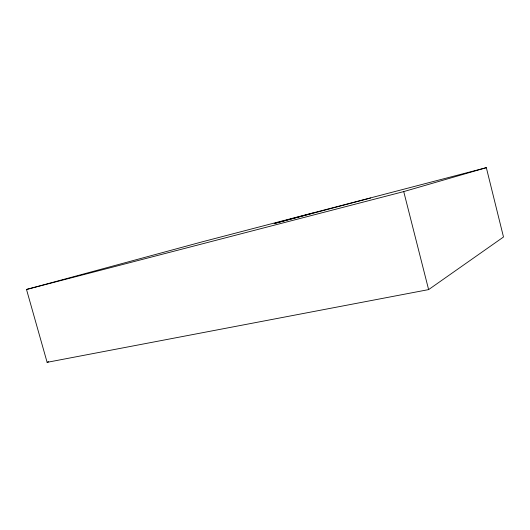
<?xml version="1.0" encoding="UTF-8"?>
<svg xmlns="http://www.w3.org/2000/svg" width="530" height="530" viewBox="0 0 530 530"><rect width="100%" height="100%" fill="white"/><g stroke="black" fill="none" stroke-linecap="round" stroke-linejoin="round"><path stroke-width="0.79" d="M428.618 289.605L503.5 237.009L486.335 167.672L201.917 241.912L26.5 289.466L47.117 362.328L428.618 289.605L403.734 191.595L486.335 167.672M47.117 362.328L48.647 361.725M370.602 198.021L274.116 223.567L312.839 213.08M26.5 289.466L403.734 191.595"/></g></svg>
